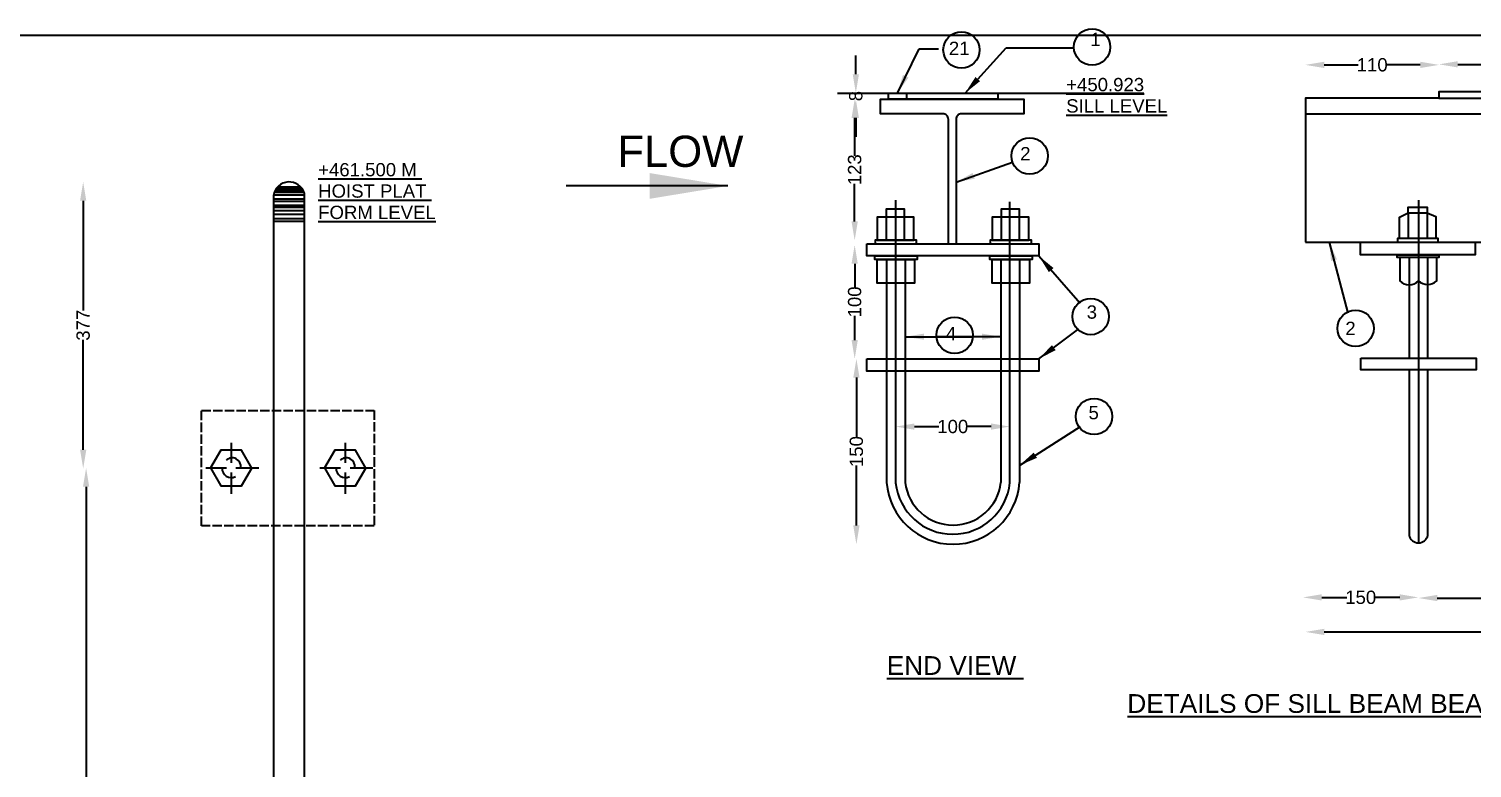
# Model space of a CAD drawing. Header units: millimetres. Extents: x 2281376 to 2613167, y 18301307 to 36806807.
# Drawn here: x 2461456 to 2553802, y 18445010 to 18492321 of the extents above; entities that cross this region are included whole.
import ezdxf

# ---------------------------------------------------------------- set-up
doc = ezdxf.new("R2010")
doc.units = ezdxf.units.MM
doc.header["$MEASUREMENT"] = 0
doc.linetypes.add('ACAD_ISO02W100', pattern=[15, 12, -3])
doc.layers.add('DRAWING', color=2, linetype='Continuous')
doc.styles.get("Standard").update_dxf_attribs({"font": 'arial.ttf', "height": 850})
doc.dimstyles.get("Standard").update_dxf_attribs({"dimtxt": 1200, "dimasz": 1200, "dimexe": 0.18, "dimexo": 0.0625, "dimgap": 0.09, "dimtad": 0, "dimdec": 0, "dimzin": 0, "dimdsep": 46, "dimtxsty": 'Standard', "dimcen": 0.09, "dimse1": 1, "dimse2": 1, "dimadec": 0, "dimazin": 0, "dimtfac": 1, "dimtdec": 0, "dimtofl": 0, "dimtmove": 0, "dimatfit": 3, "dimfxl": 1, "dimtolj": 1, "dimtzin": 0, "dimarcsym": 0})

# ---------------------------------------------------------------- blocks, each defined once
blk = doc.blocks.new('*D138')
at = {"layer": 'Defpoints', "color": 0, "transparency": 16777216}
for p in [(2551681, 18490016), (2543135, 18487878), (2551681, 18487878)]:
    blk.add_point(p, dxfattribs=at)
at = {"layer": 'DRAWING', "color": 0, "lineweight": -2, "transparency": 16777216}
for p, q in [((2544335, 18490016), (2546511, 18490016)), ((2550481, 18490016), (2548306, 18490016))]:
    blk.add_line(p, q, dxfattribs=at)
at = {"layer": 'DRAWING', "color": 0, "transparency": 16777216}
for points in [[(2544335, 18490216), (2544335, 18489816), (2543135, 18490016)], [(2550481, 18490216), (2550481, 18489816), (2551681, 18490016)]]:
    blk.add_solid(points, dxfattribs=at)
at = {"layer": 'DRAWING', "color": 0, "transparency": 16777216, "insert": (2547408, 18490016), "char_height": 850, "attachment_point": 5}
blk.add_mtext('\\A1;110', dxfattribs=at)
blk = doc.blocks.new('*D139')
at = {"layer": 'Defpoints', "color": 0, "transparency": 16777216}
for p in [(2585621, 18490050), (2551681, 18488087), (2585621, 18487945)]:
    blk.add_point(p, dxfattribs=at)
at = {"layer": 'DRAWING', "color": 0, "lineweight": -2, "transparency": 16777216}
for p, q in [((2552881, 18490050), (2567366, 18490050)), ((2584421, 18490050), (2569936, 18490050))]:
    blk.add_line(p, q, dxfattribs=at)
at = {"layer": 'DRAWING', "color": 0, "transparency": 16777216}
for points in [[(2552881, 18490250), (2552881, 18489850), (2551681, 18490050)], [(2584421, 18490250), (2584421, 18489850), (2585621, 18490050)]]:
    blk.add_solid(points, dxfattribs=at)
at = {"layer": 'DRAWING', "color": 0, "transparency": 16777216, "insert": (2568651, 18490050), "char_height": 850, "attachment_point": 5}
blk.add_mtext('\\A1;4080', dxfattribs=at)
blk = doc.blocks.new('*D141')
at = {"layer": 'Defpoints', "color": 0, "transparency": 16777216}
for p in [(2542979, 18459662), (2550367, 18460030), (2550367, 18455938)]:
    blk.add_point(p, dxfattribs=at)
at = {"layer": 'DRAWING', "color": 0, "lineweight": -2, "transparency": 16777216}
for p, q in [((2544179, 18455938), (2545775, 18455938)), ((2549167, 18455938), (2547571, 18455938))]:
    blk.add_line(p, q, dxfattribs=at)
at = {"layer": 'DRAWING', "color": 0, "transparency": 16777216}
for points in [[(2544179, 18456138), (2544179, 18455738), (2542979, 18455938)], [(2549167, 18456138), (2549167, 18455738), (2550367, 18455938)]]:
    blk.add_solid(points, dxfattribs=at)
at = {"layer": 'DRAWING', "color": 0, "transparency": 16777216, "insert": (2546673, 18455938), "char_height": 850, "attachment_point": 5}
blk.add_mtext('\\A1;150', dxfattribs=at)
blk = doc.blocks.new('*D142')
at = {"layer": 'Defpoints', "color": 0, "transparency": 16777216}
for p in [(2550368, 18460540), (2586894, 18460540), (2586894, 18455896)]:
    blk.add_point(p, dxfattribs=at)
at = {"layer": 'DRAWING', "color": 0, "lineweight": -2, "transparency": 16777216}
for p, q in [((2551568, 18455896), (2561735, 18455896)), ((2585694, 18455896), (2575528, 18455896))]:
    blk.add_line(p, q, dxfattribs=at)
at = {"layer": 'DRAWING', "color": 0, "transparency": 16777216}
for points in [[(2551568, 18456096), (2551568, 18455696), (2550368, 18455896)], [(2585694, 18456096), (2585694, 18455696), (2586894, 18455896)]]:
    blk.add_solid(points, dxfattribs=at)
at = {"layer": 'DRAWING', "color": 0, "transparency": 16777216, "insert": (2568631, 18455896), "char_height": 850, "attachment_point": 5}
blk.add_mtext('\\A1;10SPACINGS@400=4000', dxfattribs=at)
blk = doc.blocks.new('*D144')
at = {"layer": 'Defpoints', "color": 0, "transparency": 16777216}
for p in [(2543143, 18478676), (2594329, 18478676), (2594329, 18453727)]:
    blk.add_point(p, dxfattribs=at)
at = {"layer": 'DRAWING', "color": 0, "lineweight": -2, "transparency": 16777216}
for p, q in [((2544343, 18453727), (2567451, 18453727)), ((2593129, 18453727), (2570021, 18453727))]:
    blk.add_line(p, q, dxfattribs=at)
at = {"layer": 'DRAWING', "color": 0, "transparency": 16777216}
for points in [[(2544343, 18453927), (2544343, 18453527), (2543143, 18453727)], [(2593129, 18453927), (2593129, 18453527), (2594329, 18453727)]]:
    blk.add_solid(points, dxfattribs=at)
at = {"layer": 'DRAWING', "color": 0, "transparency": 16777216, "insert": (2568736, 18453727), "char_height": 850, "attachment_point": 5}
blk.add_mtext('\\A1;4300', dxfattribs=at)
blk = doc.blocks.new('*D145')
at = {"layer": 'Defpoints', "color": 0, "transparency": 16777216}
for p in [(2514368, 18487817), (2517031, 18488214), (2517031, 18487817)]:
    blk.add_point(p, dxfattribs=at)
at = {"layer": 'DRAWING', "color": 0, "lineweight": -2, "transparency": 16777216}
for p, q in [((2514368, 18489414), (2514368, 18490614)), ((2514368, 18486617), (2514368, 18485417))]:
    blk.add_line(p, q, dxfattribs=at)
at = {"layer": 'DRAWING', "color": 0, "transparency": 16777216}
for points in [[(2514168, 18489414), (2514568, 18489414), (2514368, 18488214)], [(2514168, 18486617), (2514568, 18486617), (2514368, 18487817)]]:
    blk.add_solid(points, dxfattribs=at)
at = {"layer": 'DRAWING', "color": 0, "transparency": 16777216, "insert": (2514368, 18488016), "char_height": 850, "attachment_point": 5, "rotation": 90}
blk.add_mtext('\\A1;8', dxfattribs=at)
blk = doc.blocks.new('*D146')
at = {"layer": 'Defpoints', "color": 0, "transparency": 16777216}
for p in [(2515939, 18487817), (2514294, 18478793), (2515939, 18478793)]:
    blk.add_point(p, dxfattribs=at)
at = {"layer": 'DRAWING', "color": 0, "lineweight": -2, "transparency": 16777216}
for p, q in [((2514294, 18486617), (2514294, 18484204)), ((2514294, 18479993), (2514294, 18482406))]:
    blk.add_line(p, q, dxfattribs=at)
at = {"layer": 'DRAWING', "color": 0, "transparency": 16777216}
for points in [[(2514094, 18486617), (2514494, 18486617), (2514294, 18487817)], [(2514094, 18479993), (2514494, 18479993), (2514294, 18478793)]]:
    blk.add_solid(points, dxfattribs=at)
at = {"layer": 'DRAWING', "color": 0, "transparency": 16777216, "insert": (2514294, 18483305), "char_height": 850, "attachment_point": 5, "rotation": 90}
blk.add_mtext('\\A1;123', dxfattribs=at)
blk = doc.blocks.new('*D147')
at = {"layer": 'Defpoints', "color": 0, "transparency": 16777216}
for p in [(2516916, 18478492), (2514295, 18471201), (2516916, 18471201)]:
    blk.add_point(p, dxfattribs=at)
at = {"layer": 'DRAWING', "color": 0, "lineweight": -2, "transparency": 16777216}
for p, q in [((2514295, 18477292), (2514295, 18475745)), ((2514295, 18472401), (2514295, 18473949))]:
    blk.add_line(p, q, dxfattribs=at)
at = {"layer": 'DRAWING', "color": 0, "transparency": 16777216}
for points in [[(2514095, 18477292), (2514495, 18477292), (2514295, 18478492)], [(2514095, 18472401), (2514495, 18472401), (2514295, 18471201)]]:
    blk.add_solid(points, dxfattribs=at)
at = {"layer": 'DRAWING', "color": 0, "transparency": 16777216, "insert": (2514295, 18474847), "char_height": 850, "attachment_point": 5, "rotation": 90}
blk.add_mtext('\\A1;100', dxfattribs=at)
blk = doc.blocks.new('*D148')
at = {"layer": 'Defpoints', "color": 0, "transparency": 16777216}
for p in [(2520577, 18471201), (2514405, 18459339), (2520597, 18459339)]:
    blk.add_point(p, dxfattribs=at)
at = {"layer": 'DRAWING', "color": 0, "lineweight": -2, "transparency": 16777216}
for p, q in [((2514405, 18470001), (2514405, 18466168)), ((2514405, 18460539), (2514405, 18464373))]:
    blk.add_line(p, q, dxfattribs=at)
at = {"layer": 'DRAWING', "color": 0, "transparency": 16777216}
for points in [[(2514205, 18470001), (2514605, 18470001), (2514405, 18471201)], [(2514205, 18460539), (2514605, 18460539), (2514405, 18459339)]]:
    blk.add_solid(points, dxfattribs=at)
at = {"layer": 'DRAWING', "color": 0, "transparency": 16777216, "insert": (2514405, 18465270), "char_height": 850, "attachment_point": 5, "rotation": 90}
blk.add_mtext('\\A1;150', dxfattribs=at)
blk = doc.blocks.new('*D149')
at = {"layer": 'Defpoints', "color": 0, "transparency": 16777216}
for p in [(2516916, 18466868), (2524227, 18466868), (2524227, 18466868)]:
    blk.add_point(p, dxfattribs=at)
at = {"layer": 'DRAWING', "color": 0, "lineweight": -2, "transparency": 16777216}
for p, q in [((2518116, 18466868), (2519674, 18466868)), ((2523027, 18466868), (2521469, 18466868))]:
    blk.add_line(p, q, dxfattribs=at)
at = {"layer": 'DRAWING', "color": 0, "transparency": 16777216}
for points in [[(2518116, 18467068), (2518116, 18466668), (2516916, 18466868)], [(2523027, 18467068), (2523027, 18466668), (2524227, 18466868)]]:
    blk.add_solid(points, dxfattribs=at)
at = {"layer": 'DRAWING', "color": 0, "transparency": 16777216, "insert": (2520571, 18466868), "char_height": 850, "attachment_point": 5}
blk.add_mtext('\\A1;100', dxfattribs=at)
blk = doc.blocks.new('*D150')
at = {"layer": 'Defpoints', "color": 0, "transparency": 16777216}
for p in [(2478109, 18482524), (2464931, 18464184), (2478109, 18464184)]:
    blk.add_point(p, dxfattribs=at)
at = {"layer": 'DRAWING', "color": 0, "lineweight": -2, "transparency": 16777216}
for p, q in [((2464931, 18481324), (2464931, 18474293)), ((2464931, 18465384), (2464931, 18472415))]:
    blk.add_line(p, q, dxfattribs=at)
at = {"layer": 'DRAWING', "color": 0, "transparency": 16777216}
for points in [[(2464731, 18481324), (2465131, 18481324), (2464931, 18482524)], [(2464731, 18465384), (2465131, 18465384), (2464931, 18464184)]]:
    blk.add_solid(points, dxfattribs=at)
at = {"layer": 'DRAWING', "color": 0, "transparency": 16777216, "insert": (2464931, 18473354), "char_height": 850, "attachment_point": 5, "rotation": 90}
blk.add_mtext('\\A1;377', dxfattribs=at)
blk = doc.blocks.new('*D151')
at = {"layer": 'Defpoints', "color": 0, "transparency": 16777216}
for p in [(2474108, 18464218), (2465117, 18375020), (2474405, 18375020)]:
    blk.add_point(p, dxfattribs=at)
at = {"layer": 'DRAWING', "color": 0, "lineweight": -2, "transparency": 16777216}
for p, q in [((2465117, 18463018), (2465117, 18426662)), ((2465117, 18376220), (2465117, 18412576))]:
    blk.add_line(p, q, dxfattribs=at)
at = {"layer": 'DRAWING', "color": 0, "transparency": 16777216}
for points in [[(2464917, 18463018), (2465317, 18463018), (2465117, 18464218)], [(2464917, 18376220), (2465317, 18376220), (2465117, 18375020)]]:
    blk.add_solid(points, dxfattribs=at)
at = {"layer": 'DRAWING', "color": 0, "transparency": 16777216, "insert": (2465117, 18419619), "char_height": 850, "attachment_point": 5, "rotation": 90}
blk.add_mtext('\\A1;20SPACING @500=10000', dxfattribs=at)

msp = doc.modelspace()

# ---------------------------------------------------------------- linework, layer by layer
at = {"layer": 'DRAWING', "color": 0}
for points in [[(2613166.6, 18301307), (2281375.8, 18301307), (2281375.8, 18491907.5), (2613166.6, 18491907.5)], [(2516451.3, 18488214), (2523444.9, 18488214), (2523444.9, 18487817.1), (2516451.3, 18487817.1)], [(2516451.3, 18488214), (2517610.3, 18488214), (2517610.3, 18487817.1), (2516451.3, 18487817.1)], [(2516312.8, 18478793.3), (2517485.5, 18478793.3), (2517485.5, 18480780.5), (2516312.8, 18480780.5)], [(2523667.9, 18478793.3), (2524840.5, 18478793.3), (2524840.5, 18480780.5), (2523667.9, 18480780.5)], [(2515734.1, 18478793.3), (2518090.2, 18478793.3), (2518090.2, 18480265.7), (2515734.1, 18480265.7)], [(2523089.1, 18478793.3), (2525445.3, 18478793.3), (2525445.3, 18480265.7), (2523089.1, 18480265.7)], [(2515602.6, 18478569.7), (2518252.9, 18478569.7), (2518252.9, 18478793.3), (2515602.6, 18478793.3)], [(2522957.7, 18478569.7), (2525608, 18478569.7), (2525608, 18478793.3), (2522957.7, 18478793.3)], [(2546661.1, 18478676.1), (2553994.4, 18478676.1), (2553994.4, 18477856.5), (2546661.1, 18477856.5)], [(2549019.5, 18478676.1), (2551629.7, 18478676.1), (2551629.7, 18478898.8), (2549019.5, 18478898.8)], [(2515079.1, 18478569.7), (2526075.1, 18478569.7), (2526075.1, 18477788.1), (2515079.1, 18477788.1)], [(2515591.6, 18477788.1), (2518291.4, 18477788.1), (2518291.4, 18477561.8), (2515591.6, 18477561.8)], [(2522946.7, 18477788.1), (2525646.5, 18477788.1), (2525646.5, 18477561.8), (2522946.7, 18477561.8)], [(2549012, 18477856.5), (2551674.6, 18477856.5), (2551674.6, 18477680.2), (2549012, 18477680.2)], [(2515731.3, 18477561.8), (2518128.5, 18477561.8), (2518128.5, 18476036.5), (2515731.3, 18476036.5)], [(2523086.3, 18477561.8), (2525483.6, 18477561.8), (2525483.6, 18476036.5), (2523086.3, 18476036.5)], [(2515079.1, 18471201.3), (2526075.1, 18471201.3), (2526075.1, 18470419.7), (2515079.1, 18470419.7)], [(2546683.8, 18471238.1), (2554054.9, 18471238.1), (2554054.9, 18470495.2), (2546683.8, 18470495.2)], [(2473080.3, 18464220.4), (2473736.3, 18463072.8), (2475058.1, 18463067.2), (2475723.9, 18464209.1), (2475067.9, 18465356.6), (2473746, 18465362.3)], [(2480377.5, 18464220.4), (2481033.5, 18463072.8), (2482355.3, 18463067.2), (2483021.1, 18464209.1), (2482365, 18465356.6), (2481043.2, 18465362.3)]]:
    msp.add_lwpolyline(points, close=True, dxfattribs=at)
for points in [[(2513188.1, 18488214), (2532792.2, 18488214)], [(2551680.9, 18487878.2), (2543135.4, 18487878.2), (2543143.4, 18478676.1)], [(2543143.4, 18478676.1), (2562713.8, 18478676.1), (2562713.8, 18482904.3), (2563035.6, 18483364.2), (2562070.6, 18483483.2), (2562725.8, 18484203.3), (2562725.8, 18488295.9), (2551680.9, 18488295.9), (2551680.9, 18487878.2), (2562725.8, 18487878.2)], [(2543136.3, 18486885.6), (2562725.8, 18486885.6)], [(2477109.5, 18481703.5), (2479081.9, 18481703.5)], [(2477109.5, 18481435.7), (2479081.9, 18481435.7)], [(2477163.1, 18481864.8), (2479055.5, 18481864.8)], [(2477214.5, 18481980.9), (2479004.1, 18481980.9)], [(2477289.9, 18482103.5), (2478928.7, 18482103.5)], [(2477375, 18482206.7), (2478843.6, 18482206.7)], [(2550368.4, 18481362.2), (2550368.4, 18459424.3)], [(2477109.5, 18481300.2), (2479081.9, 18481300.2)], [(2477109.5, 18481048.6), (2479081.9, 18481048.6)], [(2477109.5, 18480906.7), (2479081.9, 18480906.7)], [(2477109.5, 18480687.3), (2479081.9, 18480687.3)], [(2477109.5, 18480468), (2479081.9, 18480468)], [(2549162.7, 18478898.8), (2549162.7, 18480278), (2549712.1, 18480555.3), (2550931.9, 18480555.3), (2551487, 18480310.3), (2551487, 18478898.8)], [(2549712.1, 18480555.3), (2549712.1, 18480912.1), (2550931.9, 18480912.1), (2550931.9, 18478898.8)], [(2549712.1, 18480555.3), (2549712.1, 18478898.8)], [(2477109.5, 18480190.5), (2479081.9, 18480190.5)], [(2477109.5, 18480016.4), (2479081.9, 18480016.4)], [(2549770.4, 18477680.2), (2549770.4, 18471238.1)], [(2550939.1, 18477680.2), (2550939.1, 18471238.1)], [(2516338.5, 18477561.8), (2516338.5, 18463295.2)], [(2517531.8, 18477561.8), (2517531.8, 18463295.2)], [(2523647.6, 18477561.8), (2523647.6, 18463295.2)], [(2524840.9, 18477561.8), (2524840.9, 18463295.2)], [(2474427.7, 18464552.6), (2474427.7, 18465828.6)], [(2481724.9, 18464552.6), (2481724.9, 18465828.6)], [(2472785.6, 18464218.4), (2474108.4, 18464218.4)], [(2474404.9, 18463929.8), (2474404.9, 18462570.2)], [(2474709, 18464233.6), (2476176.3, 18464233.6)], [(2480082.7, 18464218.4), (2481405.6, 18464218.4)], [(2481702.1, 18463929.8), (2481702.1, 18462570.2)], [(2482006.2, 18464233.6), (2483473.5, 18464233.6)]]:
    msp.add_lwpolyline(points, dxfattribs=at)
for points in [[(2520289.7, 18478569.7), (2520289.7, 18486531.1, 0.4142136), (2519929.7, 18486891.1), (2515939.2, 18486891.1), (2515939.2, 18487817.1), (2525125, 18487817.1), (2525125, 18486891.1), (2521143.2, 18486891.1, 0.4142136), (2520783.2, 18486531.1), (2520783.2, 18478569.7)], [(2477109.5, 18481649), (2477109.5, 18357192.2), (2479081.9, 18357192.2), (2479081.9, 18481782.6, 0.8169962), (2477109.5, 18481649, 14.757068)], [(2516915.7, 18481368), (2516915.7, 18463266.4, 0.8993964), (2524227, 18463266.4), (2524227, 18481253.2)], [(2549172.5, 18477680.2), (2549172.5, 18476191, 0.4143984), (2550368.4, 18476191, 0.3964795), (2551534.4, 18476191), (2551534.4, 18477680.2)], [(2549770.4, 18470495.2), (2549770.4, 18459926.8, 0.8421566), (2550963.8, 18459926.8), (2550963.8, 18470495.2)]]:
    msp.add_lwpolyline(points, format="xyb", dxfattribs=at)
at = {"layer": 'DRAWING', "color": 0, "linetype": 'ACAD_ISO02W100', "ltscale": 50}
msp.add_lwpolyline([(2472497.3, 18467901.5), (2483555.4, 18467901.5), (2483555.4, 18460519.6), (2472497.3, 18460519.6)], close=True, dxfattribs=at)
at = {"layer": 'DRAWING', "color": 0}
for centre in [(2521128.8, 18490968.7), (2529487, 18491158.8), (2525489.3, 18484188.7), (2529398.5, 18473907.5), (2546344.2, 18473156), (2520690.6, 18472708.8), (2529608.5, 18467513.7)]:
    msp.add_circle(centre, 1162.4, dxfattribs=at)
for centre, radius, start, end in [((2474463.4, 18464312.4), 555.3, 351.839405, 133.961761), ((2481760.6, 18464312.4), 555.3, 351.839405, 133.961761), ((2474398.4, 18464183.4), 580, 176.546102, 298.032663), ((2481695.6, 18464183.4), 580, 176.546102, 298.032663), ((2520589.7, 18463601.2), 4262.2, 184.117004, 355.882996), ((2520589.7, 18463637.5), 3077, 186.387218, 353.612782)]:
    msp.add_arc(centre, radius, start, end, dxfattribs=at)

# ---------------------------------------------------------------- texts
for s, height, p in [('21', 850, (2520322.2, 18490649.7)), ('1', 850, (2529371.7, 18491224.4)), ('%%U+450.923', 850, (2527829.6, 18488331.2)), ('%%USILL LEVEL', 850, (2527829.6, 18486965.7)), ('FLOW', 2000, (2499106.2, 18483486.8)), ('2', 850, (2524885.3, 18483907.3)), ('%%U+461.500 M ', 850, (2479967.5, 18482883.3)), ('%%UHOIST PLAT ', 850, (2479967.5, 18481517.8)), ('%%UFORM LEVEL', 850, (2479967.5, 18480152.4)), ('3', 850, (2529141.2, 18473773.1)), ('4', 850, (2520130.1, 18472394)), ('2', 850, (2545690, 18472730.3)), ('5', 850, (2529256.3, 18467337.1)), ('%%UEND VIEW ', 1200, (2516347, 18450977.8)), ('%%UDETAILS OF SILL BEAM BEAM ', 1200, (2531741.6, 18448545.4))]:
    msp.add_text(s, height=height, dxfattribs=at).set_placement(p)

# ---------------------------------------------------------------- dimensions: what is measured, and where the dimension line sits
dim = msp.add_linear_dim(base=(2514367.9, 18487817.1), p1=(2517030.8, 18488214), p2=(2517030.8, 18487817.1), angle=90, text='8', dimstyle='Standard', dxfattribs=at)
dim.commit()
dim.dimension.update_dxf_attribs({"geometry": '*D145', "text_midpoint": (2514367.9, 18488015.5), "dimtype": 160})
for base, p1, p2, text, picture, middle in [((2585621.1, 18490049.7), (2551680.9, 18488087), (2585621.1, 18487944.8), '4080', '*D139', (2568651, 18490049.7)), ((2551680.9, 18490015.7), (2543135.4, 18487878.2), (2551680.9, 18487878.2), '110', '*D138', (2547408.2, 18490015.7)), ((2594329.5, 18453726.6), (2543143.4, 18478676.1), (2594329.5, 18478676.1), '4300', '*D144', (2568736.4, 18453726.6)), ((2524227, 18466867.8), (2516915.7, 18466867.8), (2524227, 18466867.8), '100', '*D149', (2520571.3, 18466867.8)), ((2586894.4, 18455896.3), (2550368.4, 18460540.3), (2586894.4, 18460540.3), '10SPACINGS@400=4000', '*D142', (2568631.4, 18455896.3)), ((2550367.1, 18455938.1), (2542978.8, 18459661.7), (2550367.1, 18460029.8), '150', '*D141', (2546673, 18455938.1))]:
    dim = msp.add_linear_dim(base=base, p1=p1, p2=p2, text=text, dimstyle='Standard', dxfattribs=at)
    dim.commit()
    dim.dimension.update_dxf_attribs({"geometry": picture, "text_midpoint": middle})
for base, p1, p2, text, picture, middle in [((2514294.2, 18478793.3), (2515939.2, 18487817.1), (2515939.2, 18478793.3), '123', '*D146', (2514294.2, 18483305.2)), ((2464930.5, 18464183.7), (2478109.3, 18482523.9), (2478109.3, 18464183.7), '377', '*D150', (2464930.5, 18473353.8)), ((2514294.9, 18471201.3), (2516915.7, 18478492.5), (2516915.7, 18471201.3), '100', '*D147', (2514294.9, 18474846.9)), ((2514405.4, 18459339), (2520577.1, 18471201.3), (2520596.8, 18459339), '150', '*D148', (2514405.4, 18465270.1)), ((2465117.1, 18375020.5), (2474108.4, 18464218.4), (2474404.9, 18375020.5), '20SPACING @500=10000', '*D151', (2465117.1, 18419619.4))]:
    dim = msp.add_linear_dim(base=base, p1=p1, p2=p2, angle=90, text=text, dimstyle='Standard', dxfattribs=at)
    dim.commit()
    dim.dimension.update_dxf_attribs({"geometry": picture, "text_midpoint": middle})

# ---------------------------------------------------------------- leaders
for points, override in [([(2517030.8, 18488214), (2518422.9, 18491033.1), (2519662.6, 18491033.1)], {"dimgap": 0.09, "dimtad": 0}), ([(2521361.6, 18488214), (2523978.8, 18491102), (2528341, 18491102)], {"dimgap": 0.09, "dimtad": 0}), ([(2520783.2, 18482513.3), (2524384.3, 18483794.4)], {"dimgap": 0.09, "dimtad": 0}), ([(2506187.7, 18482269.1), (2495841.1, 18482269.1)], {"dimasz": 5000}), ([(2544659.8, 18478676.1), (2545848.5, 18474118.5)], {"dimgap": 0.09, "dimtad": 0}), ([(2526075.1, 18477788.1), (2528728.3, 18474764)], {"dimgap": 0.09, "dimtad": 0}), ([(2526075.1, 18471201.3), (2528636.9, 18473117.9)], {"dimgap": 0.09, "dimtad": 0}), ([(2517531.8, 18472620.3), (2521849.6, 18472620.3)], {"dimgap": 0.09, "dimtad": 0}), ([(2523647.6, 18472620.3), (2519531.6, 18472620.3)], {"dimgap": 0.09, "dimtad": 0}), ([(2524840.9, 18464388.3), (2528737.1, 18466873.8)], {"dimgap": 0.09, "dimtad": 0})]:
    msp.add_leader(points, dimstyle='Standard', override=override, dxfattribs=at)

doc.saveas('drawing.dxf')
